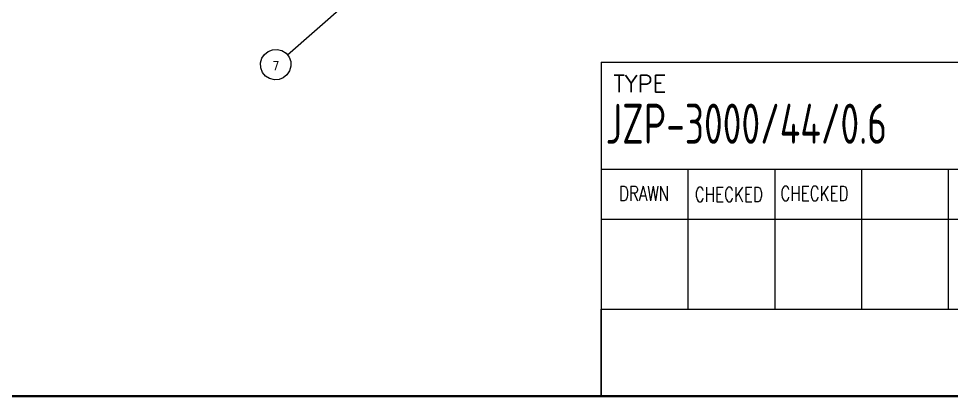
# Model space of a CAD drawing. Header units: millimetres. Extents: x 198976 to 421125, y -418833 to -203687.
# Drawn here: x 203625 to 207385, y -211388 to -209863 of the extents above; entities that cross this region are included whole.
import ezdxf

# ---------------------------------------------------------------- set-up
doc = ezdxf.new("R2010")
doc.units = ezdxf.units.MM
doc.header["$LTSCALE"] = 13
doc.layers.add('1', color=4, linetype='Continuous')
doc.layers.add('2', color=3, linetype='Continuous')
doc.layers.add('铁心', color=3, linetype='Continuous', lineweight=0)
doc.styles.add('ROMANS', font='romans.shx', dxfattribs={"bigfont": 'whgtxt.shx'})
doc.styles.get("Standard").update_dxf_attribs({"font": 'gbenor.shx', "bigfont": 'gbcbig.shx'})
doc.styles.add('Tahoma_txtstyle_37.59_0_0', font='tahoma.ttf')

msp = doc.modelspace()

# ---------------------------------------------------------------- linework, layer by layer
at = {"layer": '1', "const_width": 9.42}
msp.add_lwpolyline([(199676.1, -211383.37), (210009.54, -211383.37), (210009.54, -203956.21), (199676.1, -203956.21), (199676.1, -211383.37)], dxfattribs=at)
at = {"layer": '2'}
for p, q in [((205973.04, -210037.87), (210009.54, -210037.87)), ((205973.04, -210037.87), (205973.04, -211383.37)), ((205973.04, -210468.43), (210009.54, -210468.43)), ((206322.87, -210468.43), (206322.87, -211032.68)), ((206672.7, -210468.43), (206672.7, -211032.68)), ((207022.53, -210468.43), (207022.53, -211032.68)), ((207372.36, -210468.43), (207372.36, -211032.68)), ((205973.04, -210670.26), (207722.19, -210670.26)), ((205973.04, -211032.68), (207722.19, -211032.68)), ((205973.04, -211382.51), (205973.04, -211032.68))]:
    msp.add_line(p, q, dxfattribs=at)
at = {"layer": '铁心'}
msp.add_lwpolyline([(205175.53, -209598.72), (204708.7, -210009.72), (204708.7, -210009.72)], dxfattribs=at)
msp.add_lwpolyline([(204608.03, -210079.32), (204600.96, -210060.44), (204600.2, -210041.06), (204605.27, -210022.13), (204616.37, -210007.03), (204630.63, -209994.97), (204648.46, -209988.51), (204666.83, -209986.59), (204685.75, -209991.66), (204702.42, -210001.86), (204714.97, -210017.57), (204721.7, -210035.25), (204722.05, -210054.53), (204716.98, -210073.45), (204706.28, -210088.67), (204691.62, -210100.61), (204674.2, -210107.19), (204655.42, -210108.99), (204636.49, -210103.92), (204620.23, -210093.83)], close=True, dxfattribs=at)

# ---------------------------------------------------------------- texts
at = {"layer": '1', "color": 4, "width": 0.8}
msp.add_text('JZP-3000/44/0.6', height=161.46, dxfattribs=at).set_placement((205990.89, -210366.69))
at = {"layer": '2', "style": 'ROMANS'}
msp.add_text('TYPE', height=67.275, dxfattribs=at).set_placement((206022.11, -210158.19))
at = {"layer": '2', "style": 'ROMANS', "width": 0.75}
for s, p in [('DRAWN', (206044.92, -210596.3)), ('CHECKED', (206350.37, -210600.05)), ('CHECKED', (206695.42, -210596.3))]:
    msp.add_text(s, height=59.202, dxfattribs=at).set_placement(p)
at = {"layer": '铁心', "style": 'Tahoma_txtstyle_37.59_0_0'}
msp.add_text('7', height=37.59, dxfattribs=at).set_placement((204648.03, -210070.51))

doc.saveas('drawing.dxf')
